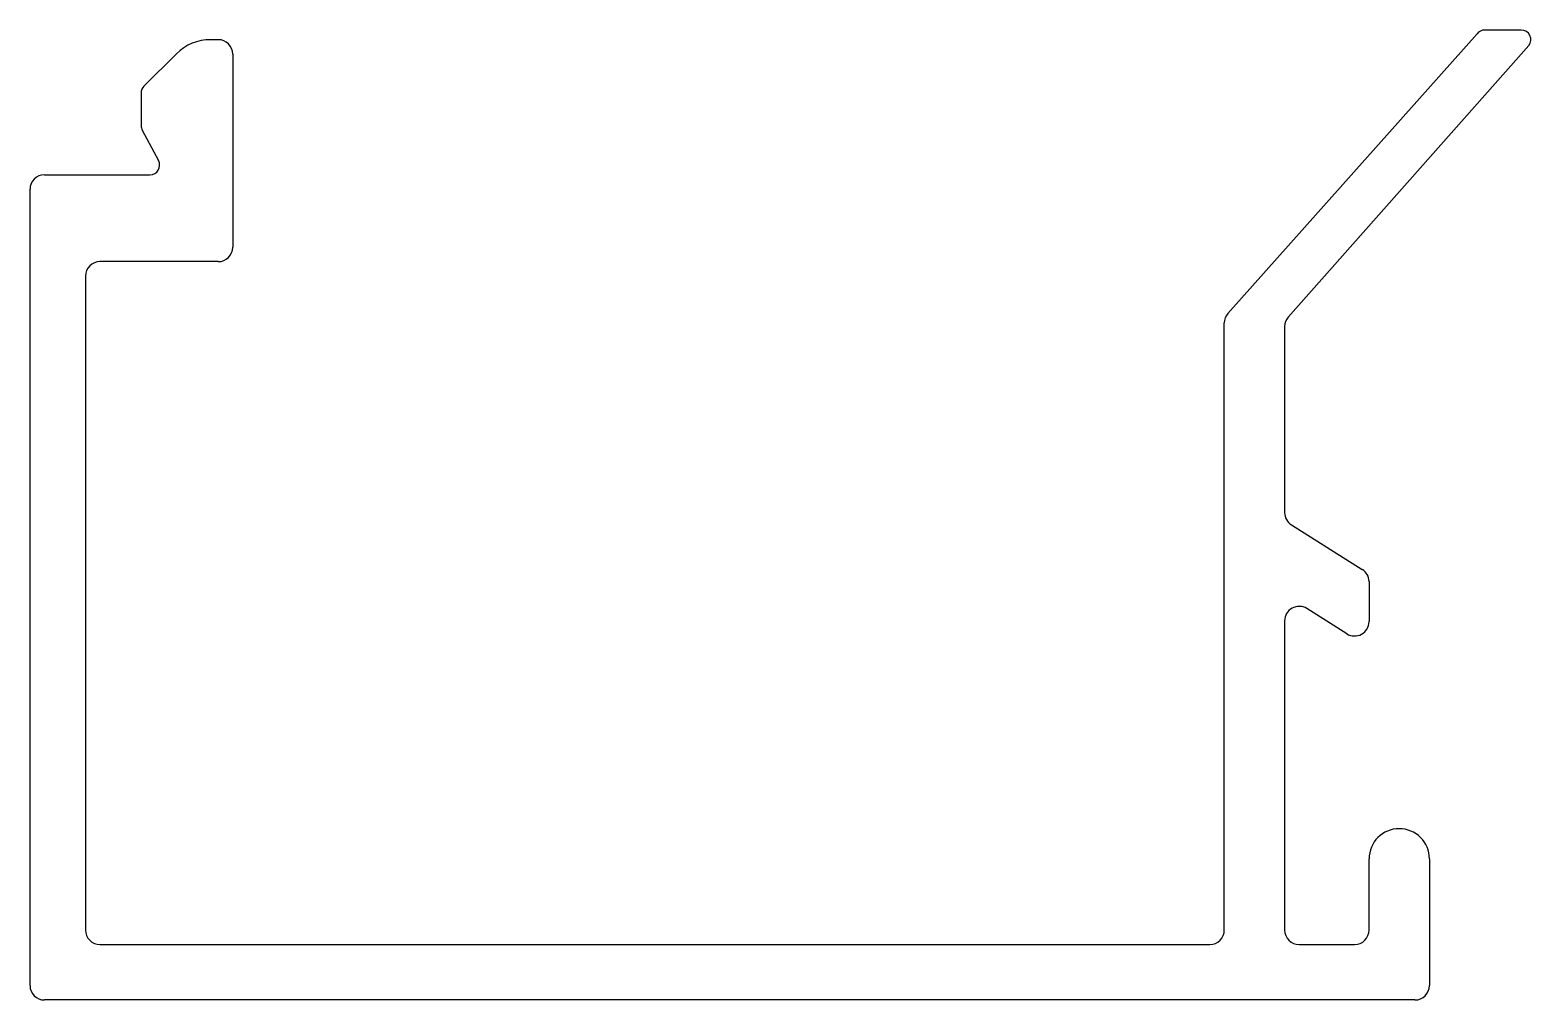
# Model space of a CAD drawing. Extents: x 247.7 to 278.8, y 682.5 to 702.6.
import ezdxf

# ---------------------------------------------------------------- set-up
doc = ezdxf.new("R2010")
doc.units = 0
doc.layers.get('0').update_dxf_attribs({"linetype": 'CONTINUOUS'})

msp = doc.modelspace()

# ---------------------------------------------------------------- linework, layer by layer
for p, q in [((251.575, 702.415), (251.418, 702.415)), ((277.663, 702.538), (272.501, 696.743)), ((278.58, 702.615), (277.821, 702.615)), ((250.713, 702.124), (250.037, 701.452)), ((251.875, 702.115), (251.875, 698.115)), ((273.751, 696.668), (278.738, 702.293)), ((249.978, 701.31), (249.978, 700.634)), ((250.002, 700.54), (250.337, 699.909)), ((247.975, 699.615), (250.161, 699.615)), ((247.675, 682.815), (247.675, 699.315)), ((251.575, 697.815), (249.125, 697.815)), ((248.825, 697.515), (248.825, 683.965)), ((272.425, 683.965), (272.425, 696.544)), ((273.675, 696.469), (273.675, 692.616)), ((273.816, 692.362), (275.285, 691.439)), ((275.425, 691.185), (275.425, 690.358)), ((274.966, 690.104), (274.135, 690.626)), ((273.675, 690.372), (273.675, 683.965)), ((275.425, 683.965), (275.425, 685.44)), ((276.675, 685.44), (276.675, 682.815)), ((249.125, 683.665), (272.125, 683.665)), ((273.975, 683.665), (275.125, 683.665)), ((276.375, 682.515), (247.975, 682.515))]:
    msp.add_line(p, q)
for centre, radius, start, end in [((251.418, 701.415), 1, 90, 134.852), ((251.575, 702.115), 0.3, 0, 90), ((277.821, 702.415), 0.2, 90, 142.2532), ((278.58, 702.415), 0.2, 322.2532, 90), ((250.178, 701.31), 0.2, 134.852, 180), ((250.178, 700.634), 0.2, 180, 208), ((250.161, 699.815), 0.2, 270, 28), ((247.975, 699.315), 0.3, 90, 180), ((251.575, 698.115), 0.3, 270, 0), ((249.125, 697.515), 0.3, 90, 180), ((272.725, 696.544), 0.3, 138.3044, 180), ((273.975, 696.469), 0.3, 138.4347, 180), ((273.975, 692.616), 0.3, 180, 237.8477), ((275.125, 691.185), 0.3, 0, 57.8477), ((273.975, 690.372), 0.3, 57.8477, 180), ((275.125, 690.358), 0.3, 237.8477, 0), ((276.05, 685.44), 0.625, 0, 180), ((249.125, 683.965), 0.3, 180, 270), ((272.125, 683.965), 0.3, 270, 0), ((273.975, 683.965), 0.3, 180, 270), ((275.125, 683.965), 0.3, 270, 0), ((247.975, 682.815), 0.3, 180, 270), ((276.375, 682.815), 0.3, 270, 0)]:
    msp.add_arc(centre, radius, start, end)

doc.saveas('drawing.dxf')
